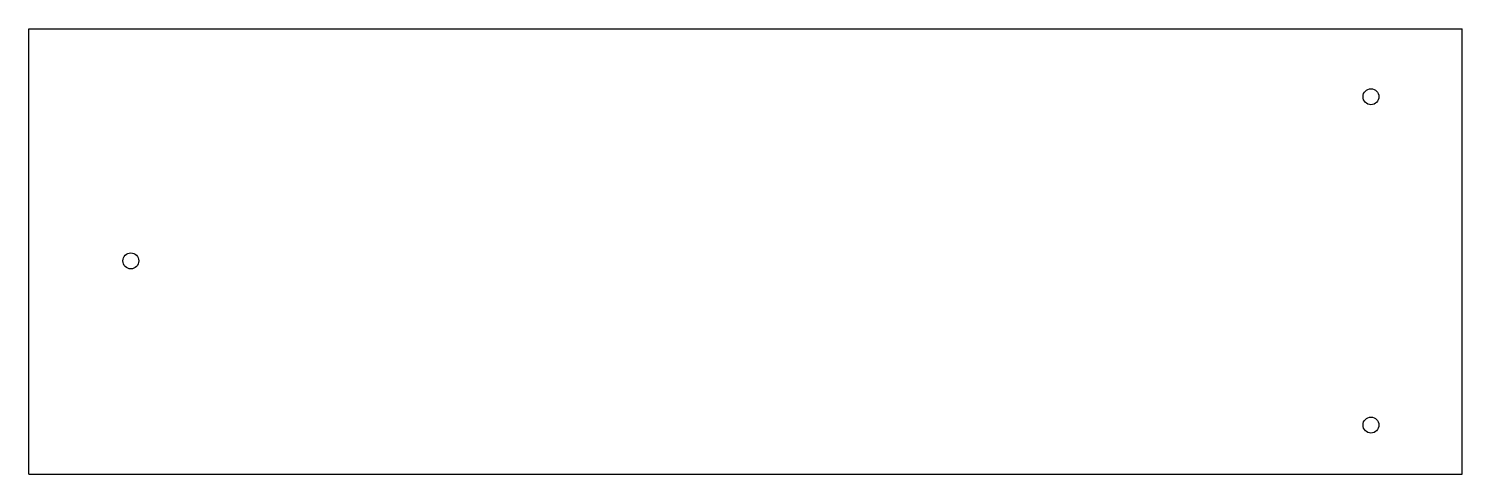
# Model space of a CAD drawing. Header units: millimetres. Extents: x 0 to 306, y 0 to 95.
import ezdxf

# ---------------------------------------------------------------- set-up
doc = ezdxf.new("R2010")
doc.units = ezdxf.units.MM

msp = doc.modelspace()

# ---------------------------------------------------------------- linework, layer by layer
for p, q in [((0, 95), (306, 95)), ((0, 0), (0, 95)), ((306, 0), (306, 95)), ((0, 0), (306, 0))]:
    msp.add_line(p, q)
for centre in [(286.5, 80.5), (21.8, 45.5), (286.5, 10.5)]:
    msp.add_circle(centre, 1.7)

doc.saveas('drawing.dxf')
